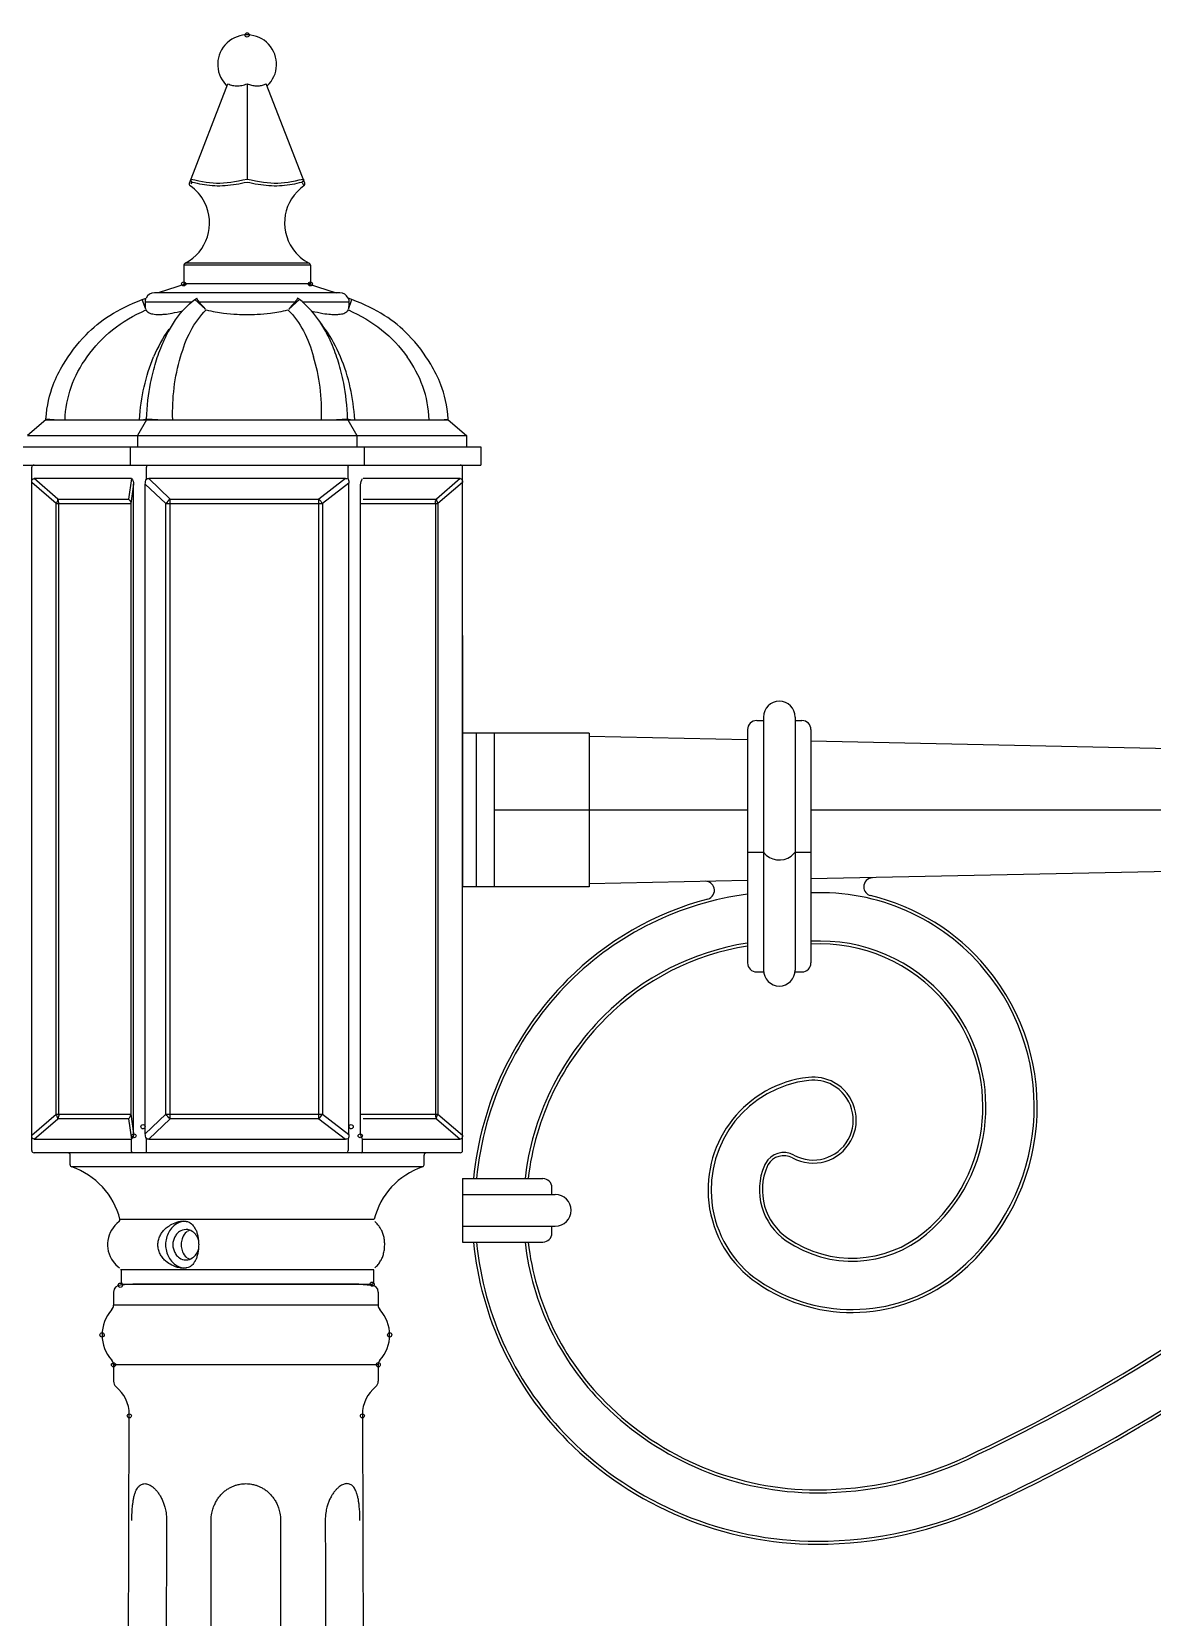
# Model space of a CAD drawing. Extents: x 0 to 131, y 0 to 347.
# Drawn here: x 46.23 to 72.06, y 251.29 to 287.84 of the extents above; entities that cross this region are included whole.
import ezdxf

# ---------------------------------------------------------------- set-up
doc = ezdxf.new("R2010")
doc.units = 0
doc.layers.add('LIVELLO_1', color=160, linetype='Continuous')

# ---------------------------------------------------------------- blocks, each defined once
blk = doc.blocks.new('AI9-BLK1')
at = {"layer": 'LIVELLO_1', "color": 7}
for p, q in [((-15.455, 110.234), (-14.567, 112.528)), ((-14.125, 112.528), (-14.125, 110.309)), ((-12.794, 110.234), (-13.682, 112.528)), ((-15.414, 110.218), (-15.391, 110.261)), ((-15.586, 108.344), (-15.586, 107.913)), ((-12.665, 108.344), (-15.586, 108.344)), ((-12.693, 108.389), (-15.556, 108.389)), ((-12.665, 108.344), (-12.665, 107.913)), ((-15.533, 107.913), (-16.174, 107.705)), ((-12.665, 107.913), (-15.586, 107.913)), ((-12.717, 107.913), (-15.533, 107.913)), ((-12.717, 107.913), (-12.075, 107.705)), ((-16.543, 107.551), (-16.453, 107.586)), ((-16.459, 107.333), (-16.543, 107.551)), ((-16.47, 107.497), (-15.393, 107.497)), ((-11.986, 107.705), (-16.263, 107.705)), ((-15.332, 107.551), (-15.287, 107.586)), ((-15.086, 107.333), (-15.332, 107.551)), ((-15.231, 107.497), (-13.02, 107.497)), ((-12.916, 107.551), (-13.165, 107.333)), ((-12.916, 107.551), (-12.962, 107.586)), ((-12.856, 107.497), (-11.779, 107.497)), ((-11.707, 107.551), (-11.797, 107.586)), ((-11.79, 107.333), (-11.707, 107.551)), ((-18.762, 104.783), (-19.185, 104.419)), ((-18.575, 104.783), (-18.762, 104.798)), ((-18.762, 104.783), (-9.486, 104.783)), ((-16.444, 104.783), (-16.654, 104.419)), ((-16.442, 104.798), (-16.51, 104.783)), ((-16.186, 104.783), (-16.442, 104.798)), ((-11.807, 104.798), (-12.063, 104.783)), ((-11.739, 104.783), (-11.807, 104.798)), ((-11.805, 104.783), (-11.594, 104.419)), ((-9.675, 104.783), (-9.488, 104.798)), ((-9.486, 104.783), (-9.066, 104.419)), ((-19.185, 104.419), (-9.066, 104.419)), ((-16.654, 104.419), (-16.654, 104.157)), ((-11.594, 104.419), (-11.594, 104.157)), ((-9.066, 104.419), (-9.066, 104.157)), ((-19.514, 104.157), (-8.735, 104.157)), ((-16.82, 104.157), (-16.82, 103.738)), ((-11.429, 104.157), (-11.429, 103.738)), ((-8.735, 104.157), (-8.735, 103.738)), ((-19.514, 103.738), (-8.735, 103.738)), ((-19.088, 87.936), (-19.088, 103.687)), ((-19.037, 103.738), (-9.211, 103.738)), ((-16.447, 103.415), (-16.447, 103.687)), ((-11.798, 103.416), (-11.798, 103.687)), ((-9.157, 87.936), (-9.157, 103.687)), ((-18.524, 102.849), (-19.088, 103.338)), ((-18.489, 102.954), (-19.036, 103.429)), ((-16.791, 103.429), (-19.036, 103.429)), ((-16.791, 103.429), (-16.856, 102.954)), ((-16.744, 103.295), (-16.803, 102.849)), ((-16.744, 88.33), (-16.744, 103.295)), ((-16.001, 102.849), (-16.471, 103.3)), ((-16.471, 88.322), (-16.471, 103.3)), ((-15.897, 102.954), (-16.388, 103.429)), ((-11.859, 103.429), (-16.388, 103.429)), ((-11.859, 103.429), (-12.474, 102.954)), ((-11.778, 103.316), (-12.388, 102.849)), ((-11.778, 88.309), (-11.778, 103.316)), ((-11.507, 88.344), (-11.507, 103.279)), ((-9.213, 103.429), (-11.451, 103.429)), ((-9.213, 103.429), (-9.759, 102.954)), ((-9.157, 103.338), (-9.725, 102.849)), ((-18.524, 102.849), (-16.803, 102.849)), ((-18.524, 88.776), (-18.524, 102.849)), ((-18.489, 102.954), (-16.856, 102.954)), ((-18.464, 88.776), (-18.464, 102.849)), ((-16.001, 102.849), (-12.388, 102.849)), ((-16.001, 88.776), (-16.001, 102.849)), ((-15.897, 102.954), (-12.474, 102.954)), ((-15.897, 88.667), (-15.897, 102.954)), ((-12.474, 88.667), (-12.474, 102.954)), ((-12.388, 102.849), (-12.388, 88.776)), ((-11.507, 102.849), (-9.725, 102.849)), ((-11.451, 102.954), (-9.759, 102.954)), ((-9.785, 102.849), (-9.785, 88.776)), ((-9.725, 102.849), (-9.725, 88.776)), ((-19.088, 95.391), (-19.088, 99.808)), ((-9.157, 99.808), (-9.157, 95.391)), ((-2.587, 97.639), (-2.587, 92.262)), ((-2.376, 97.849), (-2.22, 97.849)), ((-2.22, 97.926), (-2.22, 92.095)), ((-1.489, 97.926), (-1.489, 92.095)), ((-1.489, 97.849), (-1.336, 97.849)), ((-1.125, 97.639), (-1.125, 92.262)), ((-6.237, 97.556), (-9.157, 97.556)), ((-9.157, 97.556), (-9.157, 94.011)), ((-8.846, 97.556), (-8.846, 94.011)), ((-8.429, 97.556), (-8.429, 94.011)), ((-6.237, 97.556), (-6.237, 94.011)), ((-2.587, 97.405), (-6.237, 97.481)), ((21.066, 96.909), (-1.125, 97.373)), ((-2.587, 95.783), (-8.429, 95.783)), ((21.41, 95.783), (-1.125, 95.783)), ((-2.587, 94.814), (-2.22, 94.814)), ((-1.489, 94.814), (-1.125, 94.814)), ((21.41, 94.663), (-1.125, 94.196)), ((-6.237, 94.011), (-9.157, 94.011)), ((-2.587, 94.164), (-6.237, 94.086)), ((-2.376, 92.053), (-2.22, 92.053)), ((-1.489, 92.053), (-1.336, 92.053)), ((-19.088, 88.287), (-18.524, 88.776)), ((-19.036, 88.196), (-18.489, 88.667)), ((-18.524, 88.776), (-16.803, 88.776)), ((-16.856, 88.667), (-18.489, 88.667)), ((-16.856, 88.667), (-16.791, 88.196)), ((-16.471, 88.322), (-16.001, 88.776)), ((-16.388, 88.196), (-15.897, 88.667)), ((-16.001, 88.776), (-12.388, 88.776)), ((-12.474, 88.667), (-15.897, 88.667)), ((-12.474, 88.667), (-11.859, 88.196)), ((-12.388, 88.776), (-11.778, 88.309)), ((-11.507, 88.776), (-9.725, 88.776)), ((-9.759, 88.667), (-11.451, 88.667)), ((-9.759, 88.667), (-9.213, 88.196)), ((-9.725, 88.776), (-9.157, 88.287)), ((-19.036, 88.196), (-16.791, 88.196)), ((-16.789, 87.936), (-16.789, 88.196)), ((-16.447, 87.936), (-16.447, 88.21)), ((-16.388, 88.196), (-11.859, 88.196)), ((-11.798, 88.205), (-11.798, 87.936)), ((-11.461, 87.936), (-11.461, 88.196)), ((-11.451, 88.196), (-9.213, 88.196)), ((-9.211, 87.883), (-19.037, 87.883)), ((-18.203, 87.608), (-18.203, 87.832)), ((-10.045, 87.608), (-10.045, 87.832)), ((-10.081, 87.557), (-18.168, 87.557)), ((-9.157, 87.288), (-7.305, 87.288)), ((-9.157, 87.288), (-9.157, 85.827)), ((-7.098, 86.924), (-7.098, 87.077)), ((-9.157, 86.924), (-7.02, 86.924)), ((-17.055, 86.351), (-11.195, 86.351)), ((-9.157, 86.193), (-7.02, 86.193)), ((-7.098, 86.035), (-7.098, 86.193)), ((-9.157, 85.827), (-7.305, 85.827)), ((-11.203, 85.186), (-17.046, 85.186)), ((-17.027, 85.186), (-17.027, 84.91)), ((-11.203, 84.91), (-11.203, 85.186)), ((-16.76, 84.856), (-17.049, 84.832)), ((-16.976, 84.856), (-11.255, 84.856)), ((-11.546, 84.856), (-16.76, 84.856)), ((-11.725, 84.856), (-16.523, 84.856)), ((-11.546, 84.856), (-11.259, 84.832)), ((-17.202, 84.675), (-17.202, 84.374)), ((-11.102, 84.675), (-11.102, 84.374)), ((-11.102, 84.374), (-17.202, 84.374)), ((-17.202, 82.997), (-17.202, 82.616)), ((-11.102, 82.997), (-17.202, 82.997)), ((-11.102, 82.997), (-11.102, 82.616)), ((-17.072, 12.268), (-16.84, 81.848)), ((-11.466, 81.848), (-11.234, 12.268))]:
    blk.add_line(p, q, dxfattribs=at)
for points in [[(-14.567, 112.528), (-14.541, 112.514), (-14.516, 112.505), (-14.488, 112.496), (-14.46, 112.49), (-14.432, 112.485), (-14.403, 112.481), (-14.372, 112.477), (-14.34, 112.477), (-14.309, 112.481), (-14.278, 112.485), (-14.248, 112.49), (-14.217, 112.496), (-14.187, 112.505), (-14.155, 112.514), (-14.125, 112.528), (-14.099, 112.517), (-14.073, 112.509), (-14.049, 112.501), (-14.023, 112.495), (-13.996, 112.49), (-13.972, 112.485), (-13.945, 112.481), (-13.918, 112.477), (-13.892, 112.477), (-13.867, 112.477), (-13.842, 112.481), (-13.819, 112.485), (-13.794, 112.49), (-13.771, 112.495), (-13.749, 112.501), (-13.725, 112.509), (-13.705, 112.517), (-13.682, 112.528)], [(-15.419, 110.331), (-15.421, 110.33), (-15.421, 110.325), (-15.421, 110.32), (-15.421, 110.315), (-15.421, 110.309), (-15.421, 110.303), (-15.419, 110.298), (-15.419, 110.293), (-15.416, 110.285), (-15.414, 110.28), (-15.408, 110.275), (-15.405, 110.274), (-15.401, 110.269), (-15.396, 110.266), (-15.391, 110.261)], [(-15.419, 110.331), (-15.327, 110.309), (-15.24, 110.288), (-15.153, 110.274), (-15.069, 110.258), (-14.988, 110.248), (-14.908, 110.24), (-14.829, 110.234), (-14.752, 110.234), (-14.67, 110.24), (-14.587, 110.248), (-14.502, 110.258), (-14.414, 110.274), (-14.321, 110.288), (-14.225, 110.309), (-14.125, 110.331)], [(-15.391, 110.261), (-15.334, 110.248), (-15.279, 110.234), (-15.221, 110.223), (-15.164, 110.212), (-15.108, 110.202), (-15.049, 110.196), (-14.99, 110.188), (-14.932, 110.18), (-14.871, 110.178), (-14.812, 110.175), (-14.75, 110.175), (-14.688, 110.178), (-14.628, 110.18), (-14.567, 110.188), (-14.504, 110.196), (-14.44, 110.202), (-14.376, 110.212), (-14.312, 110.223), (-14.25, 110.234), (-14.189, 110.248), (-14.125, 110.261)], [(-14.125, 110.331), (-14.027, 110.309), (-13.928, 110.288), (-13.836, 110.274), (-13.749, 110.258), (-13.662, 110.248), (-13.579, 110.24), (-13.497, 110.234), (-13.419, 110.234), (-13.341, 110.24), (-13.263, 110.248), (-13.18, 110.258), (-13.098, 110.274), (-13.009, 110.288), (-12.921, 110.309), (-12.83, 110.331)], [(-14.125, 110.261), (-14.063, 110.248), (-13.998, 110.234), (-13.936, 110.223), (-13.872, 110.212), (-13.809, 110.202), (-13.745, 110.196), (-13.685, 110.188), (-13.621, 110.18), (-13.561, 110.178), (-13.501, 110.175), (-13.439, 110.175), (-13.378, 110.178), (-13.318, 110.18), (-13.259, 110.188), (-13.2, 110.196), (-13.143, 110.202), (-13.084, 110.212), (-13.026, 110.223), (-12.97, 110.234), (-12.914, 110.248), (-12.86, 110.261)], [(-12.83, 110.331), (-12.83, 110.33), (-12.828, 110.325), (-12.827, 110.32), (-12.827, 110.315), (-12.827, 110.309), (-12.828, 110.303), (-12.83, 110.298), (-12.83, 110.293), (-12.833, 110.285), (-12.836, 110.28), (-12.841, 110.275), (-12.844, 110.274), (-12.847, 110.269), (-12.852, 110.266), (-12.86, 110.261)], [(-12.852, 110.252), (-12.836, 110.218), (-12.83, 110.207), (-12.822, 110.192)], [(-12.706, 107.913), (-14.125, 107.913), (-15.543, 107.913)], [(-16.803, 102.849), (-16.803, 88.776), (-16.744, 88.33)]]:
    blk.add_lwpolyline(points, dxfattribs=at)
for centre, radius in [((-17.204, 82.997), 0.0474), ((-11.101, 82.997), 0.0478)]:
    blk.add_circle(centre, radius, dxfattribs=at)
for centre, major_axis, ratio in [((-14.124, 113.653), (-0.0011, -0.0493), 0.97702), ((-15.585, 107.913), (0.049, 0), 0.942044), ((-15.585, 107.913), (0.049, 0), 0.942044), ((-12.665, 107.913), (0.047, 0), 0.981685), ((-16.524, 88.486), (0.0012, -0.0494), 0.97532), ((-16.524, 88.486), (0.0012, -0.0494), 0.97532), ((-11.726, 88.486), (0.0012, -0.0494), 0.97532), ((-16.733, 88.274), (0.0481, 0), 0.926698), ((-16.733, 88.274), (0.0481, 0), 0.926698), ((-11.516, 88.274), (0.0482, 0), 0.925028), ((-11.516, 88.274), (0.0482, 0), 0.925028), ((-17.048, 84.832), (-0.0011, -0.0494), 0.973618), ((-11.242, 84.856), (0.0016, -0.0477), 0.983176), ((-17.468, 83.687), (0.0011, -0.0494), 0.973618), ((-10.839, 83.687), (0.0012, -0.0494), 0.97532), ((-16.841, 81.82), (0.0482, 0), 0.960741), ((-11.466, 81.82), (0.0474, 0), 0.978209)]:
    blk.add_ellipse(centre, major_axis=major_axis, ratio=ratio, dxfattribs=at)
for points, knots in [([(-13.662, 112.477), (-13.388, 112.732), (-13.373, 113.159), (-13.629, 113.438), (-13.884, 113.71), (-14.312, 113.726), (-14.587, 113.47), (-14.861, 113.214), (-14.876, 112.785), (-14.619, 112.512), (-14.61, 112.5), (-14.599, 112.49), (-14.587, 112.477)], [0, 0, 0, 0, 1, 1, 1, 2, 2, 2, 3, 3, 3, 4, 4, 4, 4]), ([(-15.556, 108.389), (-15.044, 108.653), (-14.841, 109.281), (-15.106, 109.794), (-15.183, 109.946), (-15.296, 110.076), (-15.437, 110.175)], [0, 0, 0, 0, 1, 1, 1, 2, 2, 2, 2]), ([(-12.813, 110.175), (-13.285, 109.845), (-13.403, 109.195), (-13.071, 108.722), (-12.975, 108.582), (-12.844, 108.469), (-12.693, 108.389)], [0, 0, 0, 0, 1, 1, 1, 2, 2, 2, 2]), ([(-18.762, 104.798), (-18.739, 105.11), (-18.676, 105.368), (-18.594, 105.586), (-18.528, 105.76), (-18.45, 105.908), (-18.359, 106.063), (-18.22, 106.287), (-18.049, 106.525), (-17.838, 106.74), (-17.522, 107.065), (-17.119, 107.336), (-16.543, 107.551)], [0, 0, 0, 0, 1, 1, 1, 2, 2, 2, 3, 3, 3, 4, 4, 4, 4]), ([(-12.324, 106.872), (-12.382, 106.952), (-12.44, 107.031), (-12.499, 107.116), (-12.618, 107.277), (-12.755, 107.43), (-12.916, 107.551)], [0, 0, 0, 0, 1, 1, 1, 2, 2, 2, 2]), ([(-9.488, 104.798), (-9.51, 105.11), (-9.573, 105.368), (-9.655, 105.586), (-9.72, 105.76), (-9.799, 105.908), (-9.891, 106.063), (-10.028, 106.287), (-10.2, 106.525), (-10.411, 106.74), (-10.727, 107.065), (-11.13, 107.336), (-11.707, 107.551)], [0, 0, 0, 0, 1, 1, 1, 2, 2, 2, 3, 3, 3, 4, 4, 4, 4]), ([(-17.811, 106.233), (-17.651, 106.464), (-17.45, 106.675), (-17.225, 106.855), (-16.995, 107.038), (-16.737, 107.191), (-16.459, 107.312)], [0, 0, 0, 0, 1, 1, 1, 2, 2, 2, 2]), ([(-16.459, 107.312), (-16.444, 107.288), (-16.428, 107.272), (-16.405, 107.259), (-16.39, 107.248), (-16.372, 107.239), (-16.35, 107.234), (-16.334, 107.226), (-16.316, 107.221), (-16.299, 107.22), (-16.277, 107.213), (-16.252, 107.212), (-16.23, 107.208), (-16.199, 107.207), (-16.17, 107.207), (-16.138, 107.207), (-16.103, 107.208), (-16.067, 107.212), (-16.028, 107.213), (-15.97, 107.22), (-15.911, 107.226), (-15.852, 107.239), (-15.776, 107.253), (-15.699, 107.271), (-15.614, 107.288)], [0, 0, 0, 0, 1, 1, 1, 2, 2, 2, 3, 3, 3, 4, 4, 4, 5, 5, 5, 6, 6, 6, 7, 7, 7, 8, 8, 8, 8]), ([(-16.442, 104.798), (-16.432, 105.105), (-16.4, 105.371), (-16.35, 105.623), (-16.316, 105.797), (-16.272, 105.966), (-16.23, 106.107), (-16.207, 106.182), (-16.184, 106.254), (-16.157, 106.327), (-16.13, 106.397), (-16.103, 106.471), (-16.068, 106.547), (-16.032, 106.636), (-15.987, 106.726), (-15.938, 106.816), (-15.881, 106.92), (-15.814, 107.027), (-15.752, 107.116)], [0, 0, 0, 0, 1, 1, 1, 2, 2, 2, 3, 3, 3, 4, 4, 4, 5, 5, 5, 6, 6, 6, 6]), ([(-15.657, 106.233), (-15.598, 106.444), (-15.525, 106.644), (-15.425, 106.828), (-15.329, 107.009), (-15.21, 107.175), (-15.067, 107.312)], [0, 0, 0, 0, 1, 1, 1, 2, 2, 2, 2]), ([(-15.067, 107.312), (-14.918, 107.28), (-14.793, 107.259), (-14.665, 107.242), (-14.563, 107.229), (-14.458, 107.22), (-14.357, 107.213), (-14.278, 107.208), (-14.202, 107.207), (-14.125, 107.207), (-14.047, 107.207), (-13.972, 107.208), (-13.892, 107.213), (-13.791, 107.22), (-13.688, 107.229), (-13.584, 107.242), (-13.456, 107.259), (-13.329, 107.28), (-13.182, 107.312)], [0, 0, 0, 0, 1, 1, 1, 2, 2, 2, 3, 3, 3, 4, 4, 4, 5, 5, 5, 6, 6, 6, 6]), ([(-13.182, 107.312), (-13.039, 107.175), (-12.919, 107.009), (-12.824, 106.828), (-12.724, 106.644), (-12.651, 106.444), (-12.592, 106.233)], [0, 0, 0, 0, 1, 1, 1, 2, 2, 2, 2]), ([(-12.637, 107.288), (-12.539, 107.267), (-12.458, 107.248), (-12.376, 107.234), (-12.314, 107.224), (-12.256, 107.216), (-12.2, 107.212), (-12.164, 107.208), (-12.131, 107.207), (-12.097, 107.207), (-12.069, 107.207), (-12.04, 107.208), (-12.013, 107.212), (-11.989, 107.212), (-11.966, 107.216), (-11.946, 107.22), (-11.927, 107.224), (-11.911, 107.229), (-11.893, 107.234), (-11.877, 107.242), (-11.859, 107.25), (-11.843, 107.262), (-11.822, 107.272), (-11.805, 107.288), (-11.79, 107.312)], [0, 0, 0, 0, 1, 1, 1, 2, 2, 2, 3, 3, 3, 4, 4, 4, 5, 5, 5, 6, 6, 6, 7, 7, 7, 8, 8, 8, 8]), ([(-11.807, 104.798), (-11.817, 105.105), (-11.849, 105.371), (-11.898, 105.623), (-11.932, 105.797), (-11.975, 105.966), (-12.019, 106.107), (-12.042, 106.182), (-12.064, 106.254), (-12.092, 106.327), (-12.119, 106.397), (-12.147, 106.471), (-12.179, 106.547), (-12.217, 106.636), (-12.262, 106.726), (-12.311, 106.816), (-12.368, 106.92), (-12.435, 107.027), (-12.499, 107.116)], [0, 0, 0, 0, 1, 1, 1, 2, 2, 2, 3, 3, 3, 4, 4, 4, 5, 5, 5, 6, 6, 6, 6]), ([(-11.79, 107.312), (-11.513, 107.191), (-11.253, 107.038), (-11.024, 106.855), (-10.798, 106.675), (-10.598, 106.464), (-10.438, 106.233)], [0, 0, 0, 0, 1, 1, 1, 2, 2, 2, 2]), ([(-18.321, 104.783), (-18.313, 105.033), (-18.265, 105.29), (-18.181, 105.532), (-18.095, 105.782), (-17.969, 106.017), (-17.811, 106.233)], [0, 0, 0, 0, 1, 1, 1, 2, 2, 2, 2]), ([(-16.605, 104.783), (-16.588, 105.042), (-16.554, 105.293), (-16.499, 105.539), (-16.445, 105.779), (-16.372, 106.015), (-16.279, 106.233)], [0, 0, 0, 0, 1, 1, 1, 2, 2, 2, 2]), ([(-15.84, 104.783), (-15.847, 105.032), (-15.836, 105.276), (-15.807, 105.518), (-15.778, 105.762), (-15.727, 106.002), (-15.657, 106.233)], [0, 0, 0, 0, 1, 1, 1, 2, 2, 2, 2]), ([(-12.41, 104.783), (-12.401, 105.042), (-12.413, 105.29), (-12.443, 105.535), (-12.474, 105.778), (-12.523, 106.012), (-12.592, 106.233)], [0, 0, 0, 0, 1, 1, 1, 2, 2, 2, 2]), ([(-11.644, 104.783), (-11.66, 105.032), (-11.692, 105.277), (-11.745, 105.521), (-11.798, 105.765), (-11.876, 106.004), (-11.972, 106.233)], [0, 0, 0, 0, 1, 1, 1, 2, 2, 2, 2]), ([(-9.93, 104.783), (-9.936, 105.046), (-9.986, 105.306), (-10.074, 105.551), (-10.16, 105.793), (-10.286, 106.026), (-10.438, 106.233)], [0, 0, 0, 0, 1, 1, 1, 2, 2, 2, 2]), ([(-19.088, 103.338), (-19.088, 103.361), (-19.088, 103.384), (-19.077, 103.402), (-19.068, 103.416), (-19.051, 103.429), (-19.036, 103.429)], [0, 0, 0, 0, 1, 1, 1, 2, 2, 2, 2]), ([(-9.213, 103.429), (-9.198, 103.429), (-9.18, 103.416), (-9.172, 103.402), (-9.161, 103.384), (-9.161, 103.361), (-9.157, 103.338)], [0, 0, 0, 0, 1, 1, 1, 2, 2, 2, 2]), ([(-1.489, 97.926), (-1.489, 98.128), (-1.656, 98.292), (-1.856, 98.292), (-2.057, 98.292), (-2.22, 98.128), (-2.22, 97.926)], [0, 0, 0, 0, 1, 1, 1, 2, 2, 2, 2]), ([(-2.22, 94.814), (-2.068, 94.612), (-1.781, 94.574), (-1.581, 94.725), (-1.546, 94.751), (-1.519, 94.781), (-1.489, 94.814)], [0, 0, 0, 0, 1, 1, 1, 2, 2, 2, 2]), ([(-1.519, 87.831), (-1.072, 87.584), (-0.512, 87.748), (-0.265, 88.193), (-0.019, 88.639), (-0.183, 89.2), (-0.629, 89.446), (-0.798, 89.539), (-0.988, 89.576), (-1.178, 89.553), (-2.572, 89.394), (-3.571, 88.134), (-3.411, 86.743), (-3.329, 86.01), (-2.935, 85.353), (-2.33, 84.938), (-0.925, 83.975), (0.949, 84.063), (2.252, 85.153), (4.345, 86.905), (4.621, 90.02), (2.87, 92.112), (1.886, 93.289), (0.409, 93.943), (-1.125, 93.876)], [0, 0, 0, 0, 1, 1, 1, 2, 2, 2, 3, 3, 3, 4, 4, 4, 5, 5, 5, 6, 6, 6, 7, 7, 7, 8, 8, 8, 8]), ([(-3.505, 93.733), (-3.395, 93.761), (-3.328, 93.876), (-3.359, 93.987), (-3.383, 94.081), (-3.466, 94.145), (-3.563, 94.142)], [0, 0, 0, 0, 1, 1, 1, 2, 2, 2, 2]), ([(0.295, 94.223), (0.18, 94.222), (0.088, 94.126), (0.09, 94.011), (0.093, 93.916), (0.157, 93.833), (0.25, 93.812)], [0, 0, 0, 0, 1, 1, 1, 2, 2, 2, 2]), ([(-2.587, 93.846), (-4.142, 93.64), (-5.584, 92.928), (-6.695, 91.824), (-7.911, 90.605), (-8.669, 89.002), (-8.837, 87.288)], [0, 0, 0, 0, 1, 1, 1, 2, 2, 2, 2]), ([(-2.367, 84.883), (-0.939, 83.899), (0.968, 83.99), (2.297, 85.102), (4.419, 86.878), (4.699, 90.036), (2.923, 92.158), (2.234, 92.982), (1.296, 93.562), (0.25, 93.812)], [0, 0, 0, 0, 1, 1, 1, 2, 2, 2, 3, 3, 3, 3]), ([(1.537, 86.008), (3.156, 87.364), (3.371, 89.778), (2.015, 91.397), (1.242, 92.322), (0.077, 92.826), (-1.131, 92.76)], [0, 0, 0, 0, 1, 1, 1, 2, 2, 2, 2]), ([(1.494, 86.061), (3.082, 87.391), (3.293, 89.762), (1.963, 91.354), (1.203, 92.262), (0.057, 92.757), (-1.125, 92.692)], [0, 0, 0, 0, 1, 1, 1, 2, 2, 2, 2]), ([(-7.646, 85.827), (-7.485, 84.429), (-6.854, 83.126), (-5.857, 82.13), (-4.566, 80.84), (-2.814, 80.115), (-0.988, 80.115), (0.2, 80.115), (1.374, 80.376), (2.451, 80.878), (8.114, 83.518), (13.087, 87.434), (16.983, 92.319)], [0, 0, 0, 0, 1, 1, 1, 2, 2, 2, 3, 3, 3, 4, 4, 4, 4]), ([(-2.22, 92.095), (-2.22, 91.894), (-2.057, 91.728), (-1.856, 91.728), (-1.656, 91.728), (-1.489, 91.894), (-1.489, 92.095)], [0, 0, 0, 0, 1, 1, 1, 2, 2, 2, 2]), ([(-8.906, 85.827), (-8.736, 84.096), (-7.973, 82.478), (-6.743, 81.247), (-5.216, 79.72), (-3.148, 78.862), (-0.988, 78.862), (0.382, 78.862), (1.737, 79.164), (2.979, 79.745), (8.817, 82.466), (13.945, 86.502), (17.962, 91.535)], [0, 0, 0, 0, 1, 1, 1, 2, 2, 2, 3, 3, 3, 4, 4, 4, 4]), ([(-8.837, 85.827), (-8.669, 84.114), (-7.911, 82.513), (-6.695, 81.297), (-5.181, 79.783), (-3.128, 78.931), (-0.988, 78.931), (0.373, 78.931), (1.717, 79.229), (2.952, 79.806), (8.778, 82.524), (13.9, 86.555), (17.91, 91.582)], [0, 0, 0, 0, 1, 1, 1, 2, 2, 2, 3, 3, 3, 4, 4, 4, 4]), ([(-1.185, 89.622), (-2.618, 89.458), (-3.645, 88.166), (-3.481, 86.733), (-3.395, 85.986), (-2.988, 85.309), (-2.367, 84.883)], [0, 0, 0, 0, 1, 1, 1, 2, 2, 2, 2]), ([(-1.551, 87.767), (-1.072, 87.503), (-0.468, 87.681), (-0.205, 88.161), (0.059, 88.639), (-0.116, 89.243), (-0.595, 89.507), (-0.774, 89.604), (-0.982, 89.646), (-1.185, 89.622)], [0, 0, 0, 0, 1, 1, 1, 2, 2, 2, 3, 3, 3, 3]), ([(-19.036, 88.196), (-19.051, 88.196), (-19.068, 88.205), (-19.077, 88.221), (-19.088, 88.239), (-19.088, 88.263), (-19.088, 88.287)], [0, 0, 0, 0, 1, 1, 1, 2, 2, 2, 2]), ([(-9.157, 88.287), (-9.161, 88.263), (-9.161, 88.239), (-9.172, 88.221), (-9.18, 88.205), (-9.198, 88.196), (-9.213, 88.196)], [0, 0, 0, 0, 1, 1, 1, 2, 2, 2, 2]), ([(-1.519, 87.831), (-1.752, 87.958), (-2.047, 87.871), (-2.177, 87.638), (-2.185, 87.625), (-2.192, 87.611), (-2.199, 87.594)], [0, 0, 0, 0, 1, 1, 1, 2, 2, 2, 2]), ([(-1.551, 87.767), (-1.752, 87.879), (-2.006, 87.804), (-2.118, 87.603), (-2.124, 87.592), (-2.129, 87.579), (-2.134, 87.57)], [0, 0, 0, 0, 1, 1, 1, 2, 2, 2, 2]), ([(-7.02, 86.193), (-6.818, 86.193), (-6.656, 86.356), (-6.656, 86.558), (-6.656, 86.759), (-6.818, 86.924), (-7.02, 86.924)], [0, 0, 0, 0, 1, 1, 1, 2, 2, 2, 2]), ([(-17.074, 86.297), (-17.367, 86.081), (-17.429, 85.67), (-17.215, 85.377), (-17.175, 85.321), (-17.124, 85.271), (-17.066, 85.231)], [0, 0, 0, 0, 1, 1, 1, 2, 2, 2, 2]), ([(-15.673, 85.231), (-15.747, 85.243), (-15.805, 85.266), (-15.863, 85.296), (-15.907, 85.318), (-15.948, 85.345), (-15.987, 85.377), (-16.014, 85.4), (-16.037, 85.422), (-16.06, 85.451), (-16.083, 85.476), (-16.103, 85.505), (-16.119, 85.533), (-16.135, 85.565), (-16.15, 85.597), (-16.161, 85.631), (-16.171, 85.663), (-16.177, 85.702), (-16.179, 85.734), (-16.181, 85.772), (-16.181, 85.811), (-16.174, 85.844), (-16.166, 85.879), (-16.158, 85.914), (-16.143, 85.945), (-16.13, 85.978), (-16.112, 86.005), (-16.096, 86.035), (-16.078, 86.061), (-16.057, 86.086), (-16.036, 86.11), (-16.014, 86.132), (-15.994, 86.15), (-15.969, 86.168), (-15.936, 86.193), (-15.9, 86.215), (-15.861, 86.236), (-15.813, 86.261), (-15.76, 86.282), (-15.696, 86.297)], [0, 0, 0, 0, 1, 1, 1, 2, 2, 2, 3, 3, 3, 4, 4, 4, 5, 5, 5, 6, 6, 6, 7, 7, 7, 8, 8, 8, 9, 9, 9, 10, 10, 10, 11, 11, 11, 12, 12, 12, 13, 13, 13, 13]), ([(-15.592, 86.305), (-15.664, 86.293), (-15.723, 86.266), (-15.774, 86.23), (-15.819, 86.198), (-15.86, 86.156), (-15.892, 86.115), (-15.92, 86.077), (-15.943, 86.032), (-15.961, 85.988), (-15.978, 85.941), (-15.992, 85.894), (-15.998, 85.844), (-16.005, 85.79), (-16.005, 85.739), (-15.998, 85.688), (-15.992, 85.639), (-15.978, 85.588), (-15.961, 85.541), (-15.943, 85.497), (-15.92, 85.455), (-15.892, 85.414), (-15.86, 85.372), (-15.819, 85.331), (-15.774, 85.301), (-15.721, 85.263), (-15.662, 85.237), (-15.59, 85.228)], [0, 0, 0, 0, 1, 1, 1, 2, 2, 2, 3, 3, 3, 4, 4, 4, 5, 5, 5, 6, 6, 6, 7, 7, 7, 8, 8, 8, 9, 9, 9, 9]), ([(-15.696, 86.297), (-15.687, 86.297), (-15.682, 86.298), (-15.673, 86.298), (-15.668, 86.301), (-15.662, 86.301), (-15.657, 86.301), (-15.652, 86.305), (-15.648, 86.305), (-15.645, 86.305), (-15.637, 86.305), (-15.631, 86.306), (-15.625, 86.306), (-15.625, 86.306), (-15.594, 86.306), (-15.594, 86.306)], [0, 0, 0, 0, 1, 1, 1, 2, 2, 2, 3, 3, 3, 4, 4, 4, 5, 5, 5, 5]), ([(-15.594, 86.306), (-15.594, 86.306), (-15.564, 86.306), (-15.564, 86.306), (-15.558, 86.306), (-15.551, 86.305), (-15.545, 86.305), (-15.54, 86.305), (-15.536, 86.305), (-15.533, 86.301), (-15.527, 86.301), (-15.522, 86.301), (-15.517, 86.298), (-15.512, 86.298), (-15.506, 86.297), (-15.499, 86.297)], [0, 0, 0, 0, 1, 1, 1, 2, 2, 2, 3, 3, 3, 4, 4, 4, 5, 5, 5, 5]), ([(-15.499, 86.297), (-15.448, 86.282), (-15.414, 86.257), (-15.382, 86.223), (-15.357, 86.196), (-15.338, 86.164), (-15.321, 86.134), (-15.307, 86.11), (-15.296, 86.086), (-15.287, 86.059), (-15.279, 86.032), (-15.269, 86.003), (-15.261, 85.973), (-15.256, 85.94), (-15.251, 85.908), (-15.246, 85.873), (-15.245, 85.839), (-15.241, 85.8), (-15.241, 85.768), (-15.241, 85.729), (-15.243, 85.693), (-15.246, 85.658), (-15.251, 85.624), (-15.256, 85.589), (-15.261, 85.559), (-15.269, 85.529), (-15.277, 85.501), (-15.287, 85.473), (-15.295, 85.447), (-15.307, 85.423), (-15.318, 85.401), (-15.326, 85.385), (-15.338, 85.365), (-15.35, 85.345), (-15.365, 85.323), (-15.385, 85.301), (-15.411, 85.282), (-15.439, 85.258), (-15.472, 85.24), (-15.517, 85.231)], [0, 0, 0, 0, 1, 1, 1, 2, 2, 2, 3, 3, 3, 4, 4, 4, 5, 5, 5, 6, 6, 6, 7, 7, 7, 8, 8, 8, 9, 9, 9, 10, 10, 10, 11, 11, 11, 12, 12, 12, 13, 13, 13, 13]), ([(-11.183, 85.231), (-11.152, 85.255), (-11.127, 85.28), (-11.104, 85.309), (-11.085, 85.333), (-11.065, 85.363), (-11.048, 85.39), (-11.034, 85.417), (-11.021, 85.443), (-11.007, 85.47), (-10.996, 85.505), (-10.985, 85.533), (-10.978, 85.567), (-10.967, 85.602), (-10.962, 85.639), (-10.957, 85.674), (-10.954, 85.712), (-10.952, 85.749), (-10.952, 85.79), (-10.954, 85.827), (-10.957, 85.866), (-10.963, 85.903), (-10.97, 85.937), (-10.978, 85.973), (-10.99, 86.003), (-10.998, 86.032), (-11.009, 86.061), (-11.021, 86.09), (-11.034, 86.112), (-11.046, 86.134), (-11.058, 86.156), (-11.074, 86.18), (-11.091, 86.203), (-11.11, 86.225), (-11.127, 86.252), (-11.149, 86.271), (-11.177, 86.297)], [0, 0, 0, 0, 1, 1, 1, 2, 2, 2, 3, 3, 3, 4, 4, 4, 5, 5, 5, 6, 6, 6, 7, 7, 7, 8, 8, 8, 9, 9, 9, 10, 10, 10, 11, 11, 11, 12, 12, 12, 12]), ([(-15.533, 86.115), (-15.592, 86.115), (-15.641, 86.096), (-15.682, 86.069), (-15.716, 86.05), (-15.744, 86.021), (-15.766, 85.988), (-15.783, 85.962), (-15.799, 85.937), (-15.809, 85.909), (-15.819, 85.879), (-15.828, 85.849), (-15.833, 85.816), (-15.836, 85.782), (-15.836, 85.747), (-15.833, 85.717), (-15.828, 85.683), (-15.819, 85.651), (-15.809, 85.623), (-15.799, 85.596), (-15.783, 85.567), (-15.766, 85.543), (-15.744, 85.511), (-15.716, 85.482), (-15.682, 85.46), (-15.641, 85.436), (-15.592, 85.414), (-15.533, 85.414)], [0, 0, 0, 0, 1, 1, 1, 2, 2, 2, 3, 3, 3, 4, 4, 4, 5, 5, 5, 6, 6, 6, 7, 7, 7, 8, 8, 8, 9, 9, 9, 9]), ([(-15.516, 86.059), (-15.564, 86.023), (-15.594, 85.978), (-15.614, 85.927), (-15.629, 85.889), (-15.639, 85.846), (-15.645, 85.811), (-15.648, 85.78), (-15.648, 85.749), (-15.645, 85.721), (-15.639, 85.683), (-15.629, 85.642), (-15.614, 85.602), (-15.594, 85.554), (-15.564, 85.51), (-15.516, 85.47)], [0, 0, 0, 0, 1, 1, 1, 2, 2, 2, 3, 3, 3, 4, 4, 4, 5, 5, 5, 5]), ([(-15.245, 85.868), (-15.256, 85.914), (-15.272, 85.946), (-15.295, 85.981), (-15.318, 86.013), (-15.35, 86.05), (-15.388, 86.072), (-15.429, 86.099), (-15.475, 86.115), (-15.533, 86.115)], [0, 0, 0, 0, 1, 1, 1, 2, 2, 2, 3, 3, 3, 3]), ([(-15.533, 85.414), (-15.475, 85.414), (-15.429, 85.431), (-15.388, 85.46), (-15.35, 85.482), (-15.318, 85.516), (-15.295, 85.551), (-15.272, 85.583), (-15.256, 85.618), (-15.245, 85.663)], [0, 0, 0, 0, 1, 1, 1, 2, 2, 2, 3, 3, 3, 3]), ([(-15.592, 85.226), (-15.592, 85.226), (-15.618, 85.226), (-15.618, 85.226), (-15.618, 85.226), (-15.636, 85.226), (-15.636, 85.226), (-15.641, 85.228), (-15.648, 85.228), (-15.652, 85.228), (-15.659, 85.228), (-15.665, 85.231), (-15.673, 85.231)], [0, 0, 0, 0, 1, 1, 1, 2, 2, 2, 3, 3, 3, 4, 4, 4, 4]), ([(-15.517, 85.231), (-15.525, 85.231), (-15.53, 85.228), (-15.535, 85.228), (-15.54, 85.228), (-15.545, 85.228), (-15.551, 85.226), (-15.551, 85.226), (-15.566, 85.226), (-15.566, 85.226), (-15.566, 85.226), (-15.592, 85.226), (-15.592, 85.226)], [0, 0, 0, 0, 1, 1, 1, 2, 2, 2, 3, 3, 3, 4, 4, 4, 4]), ([(-16.783, 79.406), (-16.783, 79.474), (-16.781, 79.53), (-16.777, 79.587), (-16.775, 79.63), (-16.772, 79.673), (-16.767, 79.718), (-16.765, 79.747), (-16.761, 79.774), (-16.758, 79.806), (-16.753, 79.831), (-16.749, 79.861), (-16.744, 79.892), (-16.739, 79.916), (-16.734, 79.944), (-16.727, 79.973), (-16.721, 79.997), (-16.714, 80.021), (-16.706, 80.043), (-16.698, 80.065), (-16.691, 80.084), (-16.68, 80.104), (-16.674, 80.121), (-16.664, 80.139), (-16.654, 80.153), (-16.646, 80.167), (-16.635, 80.18), (-16.623, 80.194), (-16.615, 80.204), (-16.604, 80.212), (-16.592, 80.222), (-16.582, 80.228), (-16.571, 80.236), (-16.556, 80.24), (-16.546, 80.245), (-16.534, 80.25), (-16.52, 80.253), (-16.509, 80.257), (-16.496, 80.257), (-16.483, 80.257), (-16.47, 80.257), (-16.455, 80.253), (-16.442, 80.25), (-16.431, 80.249), (-16.414, 80.245), (-16.401, 80.24), (-16.386, 80.236), (-16.372, 80.228), (-16.359, 80.222), (-16.344, 80.212), (-16.33, 80.204), (-16.316, 80.194), (-16.299, 80.18), (-16.282, 80.167), (-16.267, 80.153), (-16.252, 80.14), (-16.238, 80.121), (-16.221, 80.104), (-16.204, 80.088), (-16.189, 80.067), (-16.173, 80.043), (-16.157, 80.021), (-16.142, 79.997), (-16.127, 79.973), (-16.11, 79.944), (-16.098, 79.92), (-16.085, 79.892), (-16.072, 79.865), (-16.06, 79.833), (-16.048, 79.806), (-16.039, 79.774), (-16.029, 79.747), (-16.021, 79.718), (-16.011, 79.677), (-16.001, 79.632), (-15.994, 79.587), (-15.987, 79.531), (-15.982, 79.474), (-15.982, 79.406)], [0, 0, 0, 0, 1, 1, 1, 2, 2, 2, 3, 3, 3, 4, 4, 4, 5, 5, 5, 6, 6, 6, 7, 7, 7, 8, 8, 8, 9, 9, 9, 10, 10, 10, 11, 11, 11, 12, 12, 12, 13, 13, 13, 14, 14, 14, 15, 15, 15, 16, 16, 16, 17, 17, 17, 18, 18, 18, 19, 19, 19, 20, 20, 20, 21, 21, 21, 22, 22, 22, 23, 23, 23, 24, 24, 24, 25, 25, 25, 26, 26, 26, 26]), ([(-14.954, 79.406), (-14.954, 79.468), (-14.947, 79.522), (-14.936, 79.575), (-14.93, 79.618), (-14.918, 79.659), (-14.907, 79.696), (-14.897, 79.728), (-14.885, 79.755), (-14.872, 79.779), (-14.861, 79.809), (-14.846, 79.836), (-14.829, 79.865), (-14.812, 79.892), (-14.796, 79.916), (-14.778, 79.943), (-14.759, 79.967), (-14.739, 79.99), (-14.716, 80.013), (-14.696, 80.033), (-14.673, 80.053), (-14.652, 80.075), (-14.631, 80.092), (-14.607, 80.111), (-14.582, 80.127), (-14.559, 80.143), (-14.536, 80.155), (-14.51, 80.171), (-14.488, 80.18), (-14.463, 80.191), (-14.441, 80.201), (-14.419, 80.209), (-14.398, 80.218), (-14.375, 80.223), (-14.345, 80.234), (-14.312, 80.24), (-14.282, 80.245), (-14.242, 80.253), (-14.202, 80.257), (-14.153, 80.257)], [0, 0, 0, 0, 1, 1, 1, 2, 2, 2, 3, 3, 3, 4, 4, 4, 5, 5, 5, 6, 6, 6, 7, 7, 7, 8, 8, 8, 9, 9, 9, 10, 10, 10, 11, 11, 11, 12, 12, 12, 13, 13, 13, 13]), ([(-14.153, 80.257), (-14.104, 80.257), (-14.065, 80.253), (-14.024, 80.245), (-13.993, 80.24), (-13.96, 80.234), (-13.931, 80.226), (-13.909, 80.218), (-13.887, 80.209), (-13.864, 80.201), (-13.842, 80.194), (-13.819, 80.18), (-13.794, 80.171), (-13.771, 80.155), (-13.747, 80.143), (-13.724, 80.127), (-13.699, 80.111), (-13.677, 80.094), (-13.654, 80.075), (-13.631, 80.053), (-13.608, 80.035), (-13.59, 80.013), (-13.569, 79.99), (-13.548, 79.967), (-13.529, 79.943), (-13.512, 79.916), (-13.494, 79.892), (-13.478, 79.866), (-13.459, 79.836), (-13.447, 79.81), (-13.432, 79.779), (-13.42, 79.755), (-13.409, 79.728), (-13.401, 79.699), (-13.388, 79.661), (-13.376, 79.618), (-13.369, 79.575), (-13.358, 79.522), (-13.352, 79.468), (-13.352, 79.406)], [0, 0, 0, 0, 1, 1, 1, 2, 2, 2, 3, 3, 3, 4, 4, 4, 5, 5, 5, 6, 6, 6, 7, 7, 7, 8, 8, 8, 9, 9, 9, 10, 10, 10, 11, 11, 11, 12, 12, 12, 13, 13, 13, 13]), ([(-11.523, 79.406), (-11.524, 79.474), (-11.524, 79.53), (-11.527, 79.587), (-11.53, 79.63), (-11.533, 79.673), (-11.538, 79.718), (-11.541, 79.747), (-11.544, 79.774), (-11.546, 79.806), (-11.551, 79.831), (-11.555, 79.861), (-11.56, 79.892), (-11.566, 79.92), (-11.572, 79.944), (-11.578, 79.973), (-11.586, 79.997), (-11.593, 80.021), (-11.6, 80.043), (-11.606, 80.065), (-11.614, 80.084), (-11.624, 80.104), (-11.634, 80.121), (-11.642, 80.139), (-11.652, 80.153), (-11.661, 80.167), (-11.672, 80.18), (-11.681, 80.194), (-11.692, 80.204), (-11.703, 80.212), (-11.712, 80.222), (-11.723, 80.228), (-11.735, 80.236), (-11.748, 80.24), (-11.759, 80.245), (-11.771, 80.25), (-11.784, 80.253), (-11.797, 80.257), (-11.81, 80.257), (-11.822, 80.257), (-11.837, 80.257), (-11.849, 80.253), (-11.862, 80.25), (-11.877, 80.249), (-11.89, 80.245), (-11.903, 80.24), (-11.918, 80.236), (-11.932, 80.228), (-11.947, 80.222), (-11.962, 80.212), (-11.977, 80.201), (-11.991, 80.194), (-12.006, 80.18), (-12.024, 80.167), (-12.036, 80.153), (-12.053, 80.139), (-12.069, 80.121), (-12.086, 80.104), (-12.102, 80.084), (-12.119, 80.067), (-12.133, 80.043), (-12.15, 80.021), (-12.164, 79.997), (-12.179, 79.973), (-12.193, 79.944), (-12.209, 79.92), (-12.223, 79.892), (-12.234, 79.861), (-12.248, 79.833), (-12.257, 79.806), (-12.267, 79.774), (-12.275, 79.747), (-12.285, 79.718), (-12.295, 79.673), (-12.303, 79.632), (-12.311, 79.587), (-12.319, 79.531), (-12.324, 79.474), (-12.324, 79.406), (-12.259, 57.802), (-12.193, 36.204), (-12.131, 14.607)], [0, 0, 0, 0, 1, 1, 1, 2, 2, 2, 3, 3, 3, 4, 4, 4, 5, 5, 5, 6, 6, 6, 7, 7, 7, 8, 8, 8, 9, 9, 9, 10, 10, 10, 11, 11, 11, 12, 12, 12, 13, 13, 13, 14, 14, 14, 15, 15, 15, 16, 16, 16, 17, 17, 17, 18, 18, 18, 19, 19, 19, 20, 20, 20, 21, 21, 21, 22, 22, 22, 23, 23, 23, 24, 24, 24, 25, 25, 25, 26, 26, 26, 27, 27, 27, 27])]:
    blk.add_open_spline(points, degree=3, knots=knots, dxfattribs=at)
for points in [[(-15.455, 110.234), (-15.465, 110.215), (-15.456, 110.189), (-15.437, 110.175)], [(-12.813, 110.175), (-12.793, 110.189), (-12.784, 110.215), (-12.794, 110.234)], [(-15.556, 108.389), (-15.572, 108.383), (-15.586, 108.362), (-15.586, 108.344)], [(-12.665, 108.344), (-12.665, 108.362), (-12.676, 108.383), (-12.693, 108.389)], [(-16.47, 107.498), (-16.471, 107.529), (-16.465, 107.559), (-16.453, 107.586)], [(-16.459, 107.333), (-16.465, 107.387), (-16.47, 107.441), (-16.47, 107.498)], [(-16.263, 107.705), (-16.344, 107.705), (-16.417, 107.661), (-16.453, 107.586)], [(-15.752, 107.116), (-15.634, 107.277), (-15.494, 107.43), (-15.332, 107.551)], [(-15.231, 107.498), (-15.254, 107.527), (-15.272, 107.554), (-15.287, 107.586)], [(-15.086, 107.333), (-15.136, 107.387), (-15.183, 107.441), (-15.231, 107.498)], [(-13.02, 107.498), (-13.065, 107.441), (-13.114, 107.387), (-13.165, 107.333)], [(-12.962, 107.586), (-12.977, 107.554), (-12.995, 107.527), (-13.02, 107.498)], [(-11.797, 107.586), (-11.831, 107.661), (-11.905, 107.705), (-11.986, 107.705)], [(-11.797, 107.586), (-11.784, 107.559), (-11.779, 107.529), (-11.779, 107.498)], [(-11.779, 107.498), (-11.779, 107.441), (-11.784, 107.387), (-11.79, 107.333)], [(-15.925, 106.872), (-16.067, 106.675), (-16.184, 106.456), (-16.279, 106.233)], [(-11.972, 106.233), (-12.064, 106.456), (-12.182, 106.675), (-12.324, 106.872)], [(-19.037, 103.738), (-19.065, 103.738), (-19.088, 103.719), (-19.088, 103.687)], [(-16.436, 103.738), (-16.453, 103.729), (-16.445, 103.703), (-16.447, 103.687)], [(-11.813, 103.738), (-11.797, 103.729), (-11.805, 103.703), (-11.798, 103.687)], [(-9.157, 103.687), (-9.157, 103.719), (-9.184, 103.738), (-9.211, 103.738)], [(-16.789, 103.429), (-16.755, 103.393), (-16.744, 103.342), (-16.744, 103.295)], [(-16.471, 103.3), (-16.471, 103.342), (-16.465, 103.38), (-16.447, 103.415)], [(-16.447, 103.415), (-16.431, 103.424), (-16.408, 103.429), (-16.388, 103.429)], [(-11.859, 103.429), (-11.838, 103.429), (-11.82, 103.426), (-11.798, 103.416)], [(-11.798, 103.416), (-11.784, 103.386), (-11.778, 103.351), (-11.778, 103.316)], [(-11.507, 103.279), (-11.505, 103.33), (-11.496, 103.386), (-11.461, 103.426)], [(-18.489, 102.954), (-18.491, 102.918), (-18.506, 102.881), (-18.524, 102.849)], [(-18.464, 102.849), (-18.464, 102.884), (-18.473, 102.922), (-18.489, 102.954)], [(-16.856, 102.954), (-16.825, 102.927), (-16.806, 102.889), (-16.803, 102.849)], [(-15.897, 102.954), (-15.936, 102.926), (-15.97, 102.886), (-16.001, 102.849)], [(-12.474, 102.954), (-12.44, 102.922), (-12.413, 102.886), (-12.388, 102.849)], [(-9.785, 102.849), (-9.785, 102.884), (-9.776, 102.922), (-9.759, 102.954)], [(-9.759, 102.954), (-9.757, 102.918), (-9.743, 102.881), (-9.725, 102.849)], [(-2.376, 97.849), (-2.493, 97.849), (-2.587, 97.757), (-2.587, 97.639)], [(-1.125, 97.639), (-1.125, 97.757), (-1.218, 97.849), (-1.336, 97.849)], [(-3.505, 93.733), (-4.731, 93.407), (-5.847, 92.765), (-6.743, 91.868)], [(-2.597, 92.716), (-3.852, 92.52), (-5.009, 91.932), (-5.906, 91.035)], [(-2.587, 92.649), (-3.824, 92.455), (-4.971, 91.87), (-5.857, 90.984)], [(-2.587, 92.262), (-2.587, 92.147), (-2.493, 92.053), (-2.376, 92.053)], [(-1.336, 92.053), (-1.218, 92.053), (-1.125, 92.147), (-1.125, 92.262)], [(2.481, 80.817), (8.151, 83.461), (13.134, 87.383), (17.037, 92.276)], [(-6.743, 91.868), (-7.973, 90.638), (-8.736, 89.019), (-8.906, 87.288)], [(-5.906, 91.035), (-6.914, 90.025), (-7.554, 88.706), (-7.718, 87.288)], [(-5.857, 90.984), (-6.854, 89.988), (-7.485, 88.686), (-7.646, 87.288)], [(-18.489, 88.667), (-18.491, 88.707), (-18.506, 88.742), (-18.524, 88.776)], [(-18.464, 88.776), (-18.464, 88.737), (-18.473, 88.701), (-18.489, 88.667)], [(-16.856, 88.667), (-16.825, 88.698), (-16.806, 88.734), (-16.803, 88.776)], [(-15.897, 88.667), (-15.936, 88.701), (-15.97, 88.734), (-16.001, 88.776)], [(-12.474, 88.667), (-12.44, 88.701), (-12.413, 88.737), (-12.388, 88.776)], [(-9.785, 88.776), (-9.785, 88.737), (-9.776, 88.701), (-9.759, 88.667)], [(-9.759, 88.667), (-9.757, 88.707), (-9.743, 88.742), (-9.725, 88.776)], [(-16.744, 88.33), (-16.744, 88.282), (-16.755, 88.231), (-16.789, 88.196)], [(-16.447, 88.21), (-16.465, 88.244), (-16.471, 88.285), (-16.471, 88.322)], [(-16.388, 88.196), (-16.408, 88.196), (-16.431, 88.197), (-16.447, 88.21)], [(-11.798, 88.205), (-11.82, 88.197), (-11.838, 88.196), (-11.859, 88.196)], [(-11.778, 88.309), (-11.778, 88.271), (-11.784, 88.236), (-11.798, 88.205)], [(-11.461, 88.196), (-11.496, 88.236), (-11.505, 88.293), (-11.507, 88.344)], [(-19.088, 87.936), (-19.088, 87.906), (-19.065, 87.883), (-19.037, 87.883)], [(-18.203, 87.832), (-18.203, 87.86), (-18.227, 87.883), (-18.256, 87.883)], [(-16.752, 87.883), (-16.777, 87.883), (-16.789, 87.914), (-16.789, 87.936)], [(-16.436, 87.883), (-16.453, 87.895), (-16.445, 87.919), (-16.447, 87.936)], [(-11.813, 87.883), (-11.797, 87.895), (-11.805, 87.919), (-11.798, 87.936)], [(-11.497, 87.883), (-11.473, 87.883), (-11.459, 87.914), (-11.461, 87.936)], [(-9.994, 87.883), (-10.022, 87.883), (-10.045, 87.86), (-10.045, 87.832)], [(-9.211, 87.883), (-9.184, 87.883), (-9.157, 87.906), (-9.157, 87.936)], [(-18.203, 87.608), (-18.203, 87.584), (-18.189, 87.566), (-18.168, 87.557)], [(-17.055, 86.351), (-17.196, 86.915), (-17.615, 87.372), (-18.168, 87.557)], [(-10.081, 87.557), (-10.635, 87.372), (-11.053, 86.915), (-11.195, 86.351)], [(-10.081, 87.557), (-10.059, 87.566), (-10.045, 87.584), (-10.045, 87.608)], [(-2.199, 87.594), (-2.468, 86.969), (-2.258, 86.243), (-1.696, 85.857)], [(-2.134, 87.57), (-2.393, 86.974), (-2.192, 86.279), (-1.657, 85.914)], [(-7.098, 87.077), (-7.098, 87.197), (-7.191, 87.288), (-7.305, 87.288)], [(-17.074, 86.297), (-17.057, 86.306), (-17.049, 86.33), (-17.055, 86.351)], [(-15.444, 86.099), (-15.465, 86.09), (-15.486, 86.077), (-15.507, 86.067)], [(-7.305, 85.827), (-7.191, 85.827), (-7.098, 85.922), (-7.098, 86.035)], [(-1.696, 85.857), (-0.706, 85.177), (0.617, 85.237), (1.537, 86.008)], [(-1.657, 85.914), (-0.695, 85.25), (0.594, 85.312), (1.494, 86.061)], [(-7.718, 85.827), (-7.554, 84.412), (-6.914, 83.093), (-5.906, 82.084)], [(-15.507, 85.465), (-15.486, 85.454), (-15.465, 85.443), (-15.444, 85.431)], [(-17.049, 84.832), (-17.133, 84.832), (-17.202, 84.764), (-17.202, 84.675)], [(-17.027, 84.91), (-17.027, 84.879), (-17.004, 84.856), (-16.976, 84.856)], [(-11.102, 84.675), (-11.102, 84.764), (-11.172, 84.832), (-11.259, 84.832)], [(-11.255, 84.856), (-11.226, 84.856), (-11.203, 84.879), (-11.203, 84.91)], [(-17.243, 84.27), (-17.543, 83.935), (-17.543, 83.432), (-17.243, 83.1)], [(-17.243, 84.27), (-17.219, 84.297), (-17.202, 84.334), (-17.202, 84.374)], [(-11.102, 84.374), (-11.102, 84.334), (-11.088, 84.297), (-11.062, 84.27)], [(-11.062, 83.1), (-10.764, 83.432), (-10.764, 83.935), (-11.062, 84.27)], [(-17.202, 82.997), (-17.202, 83.034), (-17.219, 83.073), (-17.243, 83.1)], [(-11.062, 83.1), (-11.088, 83.073), (-11.102, 83.034), (-11.102, 82.997)], [(-17.202, 82.616), (-17.202, 82.568), (-17.184, 82.525), (-17.147, 82.493)], [(-11.158, 82.493), (-11.122, 82.525), (-11.102, 82.568), (-11.102, 82.616)], [(-16.84, 81.848), (-16.84, 82.1), (-16.953, 82.336), (-17.147, 82.493)], [(-11.158, 82.493), (-11.353, 82.336), (-11.466, 82.1), (-11.466, 81.848)], [(-5.906, 82.084), (-4.602, 80.779), (-2.834, 80.046), (-0.988, 80.046)], [(-0.988, 80.046), (0.211, 80.046), (1.394, 80.308), (2.481, 80.817)], [(-15.982, 79.406), (-16.045, 57.802), (-16.11, 36.204), (-16.174, 14.607)], [(-14.955, 14.607), (-14.954, 36.204), (-14.954, 57.802), (-14.954, 79.406)], [(-13.352, 79.406), (-13.352, 57.802), (-13.35, 36.204), (-13.349, 14.607)]]:
    blk.add_open_spline(points, degree=3, dxfattribs=at)

msp = doc.modelspace()

# ---------------------------------------------------------------- block references
at = {"layer": 'LIVELLO_1', "color": 7}
msp.add_blockref('AI9-BLK1', (65.317288, 174.114006), dxfattribs=at)

doc.saveas('drawing.dxf')
